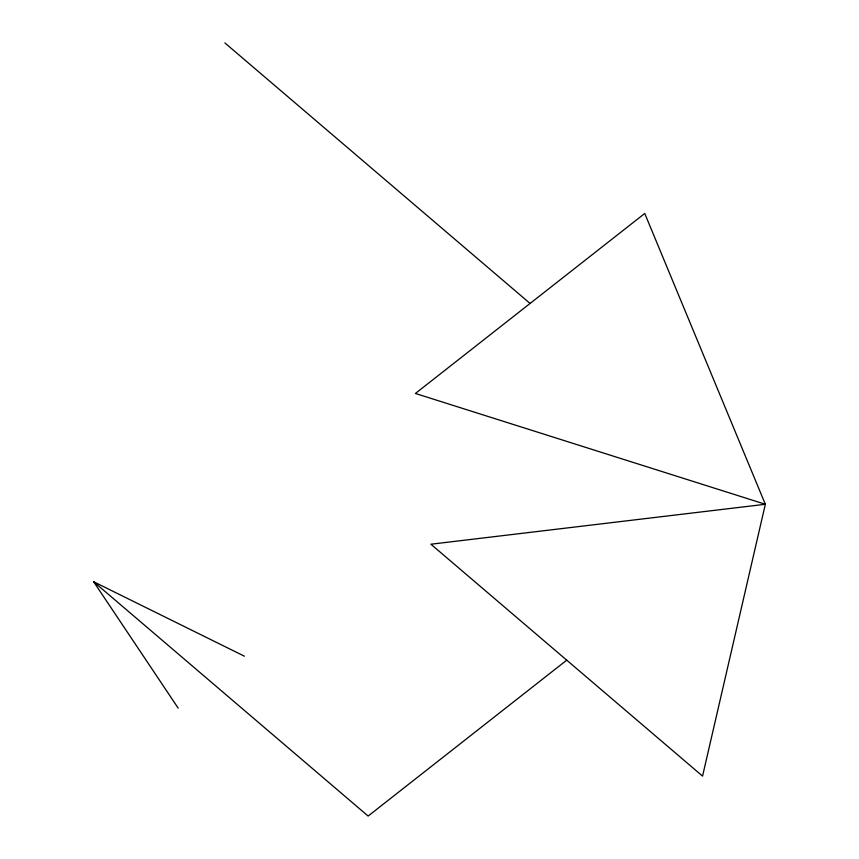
<?xml version="1.0" encoding="UTF-8"?>
<svg xmlns="http://www.w3.org/2000/svg" width="859" height="859" viewBox="0 0 859 859"><rect width="100%" height="100%" fill="white"/><g stroke="black" fill="none" stroke-linecap="round" stroke-linejoin="round"><path stroke-width="1.29" d="M566.736 660.163L368.135 816.05L93.663 581.758L178.189 708.149M93.663 581.758L244.396 656.19M224.897 42.95L530.078 303.463M765.337 504.276L702.555 776.106L430.907 544.219L765.337 504.276L644.744 213.462L415.412 393.465L765.337 504.276"/></g></svg>
